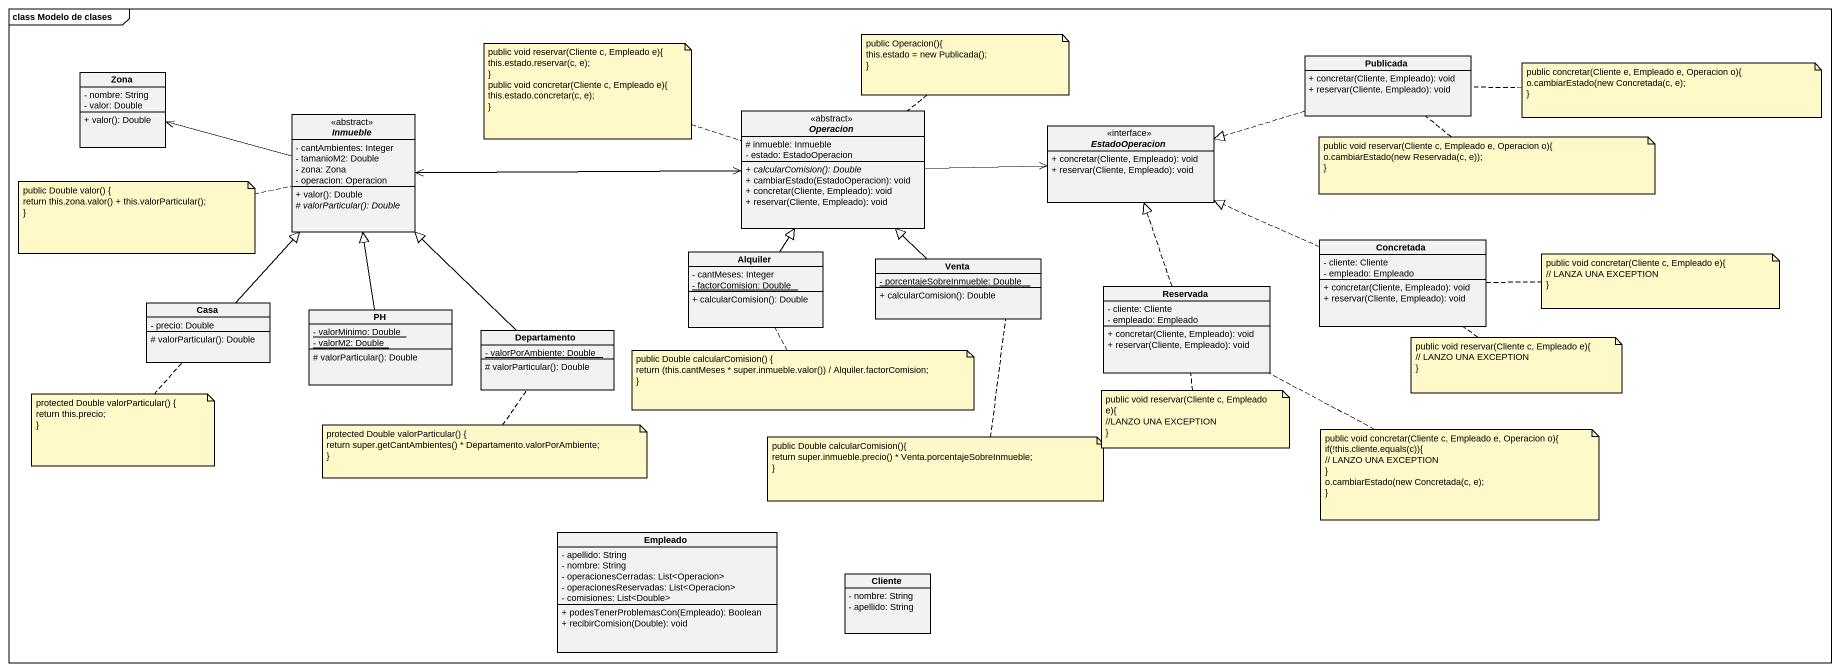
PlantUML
@startuml
mainframe class Modelo de clases
hide circle
hide empty members
skinparam classAttributeIconSize 0
class Publicada {
  + concretar(Cliente, Empleado): void
  + reservar(Cliente, Empleado): void
}
class Zona {
  - nombre: String
  - valor: Double
  + valor(): Double
}
abstract class Inmueble <<abstract>> {
  - cantAmbientes: Integer
  - tamanioM2: Double
  - zona: Zona
  - operacion: Operacion
  + valor(): Double
  {abstract} # valorParticular(): Double
}
abstract class Operacion <<abstract>> {
  # inmueble: Inmueble
  - estado: EstadoOperacion
  {abstract} + calcularComision(): Double
  + cambiarEstado(EstadoOperacion): void
  + concretar(Cliente, Empleado): void
  + reservar(Cliente, Empleado): void
}
interface EstadoOperacion <<interface>> {
  + concretar(Cliente, Empleado): void
  + reservar(Cliente, Empleado): void
}
class Alquiler {
  - cantMeses: Integer
  {static} - factorComision: Double
  + calcularComision(): Double
}
class Venta {
  {static} - porcentajeSobreInmueble: Double
  + calcularComision(): Double
}
class Concretada {
  - cliente: Cliente
  - empleado: Empleado
  + concretar(Cliente, Empleado): void
  + reservar(Cliente, Empleado): void
}
class Reservada {
  - cliente: Cliente
  - empleado: Empleado
  + concretar(Cliente, Empleado): void
  + reservar(Cliente, Empleado): void
}
class Casa {
  - precio: Double
  # valorParticular(): Double
}
class PH {
  {static} - valorMinimo: Double
  {static} - valorM2: Double
  # valorParticular(): Double
}
class Departamento {
  {static} - valorPorAmbiente: Double
  # valorParticular(): Double
}
class Empleado {
  - apellido: String
  - nombre: String
  - operacionesCerradas: List<Operacion>
  - operacionesReservadas: List<Operacion>
  - comisiones: List<Double>
  + podesTenerProblemasCon(Empleado): Boolean
  + recibirComision(Double): void
}
class Cliente {
  - nombre: String
  - apellido: String
}
Publicada .left.|> EstadoOperacion
Inmueble -left-> Zona
Inmueble -right-> Operacion
Operacion -left-> Inmueble
Operacion -right-> EstadoOperacion
Alquiler -up-|> Operacion
Venta -up-|> Operacion
Concretada .left.|> EstadoOperacion
Reservada .up.|> EstadoOperacion
Casa -up-|> Inmueble
PH -up-|> Inmueble
Departamento -up-|> Inmueble
note left of Operacion
  public void reservar(Cliente c, Empleado e){
  this.estado.reservar(c, e);
  ~}
  public void concretar(Cliente c, Empleado e){
  this.estado.concretar(c, e);
  ~}
end note
note top of Operacion
  public Operacion(){
  this.estado = new Publicada();
  ~}
end note
note right of Publicada
  public concretar(Cliente e, Empleado e, Operacion o){
  o.cambiarEstado(new Concretada(c, e);
  ~}
end note
note bottom of Publicada
  public void reservar(Cliente c, Empleado e, Operacion o){
  o.cambiarEstado(new Reservada(c, e));
  ~}
end note
note left of Inmueble
  public Double valor() {
  return this.zona.valor() + this.valorParticular();
  ~}
end note
note right of Concretada
  public void concretar(Cliente c, Empleado e){
  // LANZA UNA EXCEPTION
  ~}
end note
note bottom of Concretada
  public void reservar(Cliente c, Empleado e){
  // LANZO UNA EXCEPTION
  ~}
end note
note bottom of Alquiler
  public Double calcularComision() {
  return (this.cantMeses * super.inmueble.valor()) / Alquiler.factorComision;
  ~}
end note
note bottom of Casa
  protected Double valorParticular() {
  return this.precio;
  ~}
end note
note bottom of Reservada
  public void reservar(Cliente c, Empleado e){
  //LANZO UNA EXCEPTION
  ~}
end note
note bottom of Departamento
  protected Double valorParticular() {
  return super.getCantAmbientes() * Departamento.valorPorAmbiente;
  ~}
end note
note bottom of Venta
  public Double calcularComision(){
  return super.inmueble.precio() * Venta.porcentajeSobreInmueble;
  ~}
end note
note right of Reservada
  public void concretar(Cliente c, Empleado e, Operacion o){
  if(!this.cliente.equals(c)){
  // LANZO UNA EXCEPTION
  ~}
  o.cambiarEstado(new Concretada(c, e);
  ~}
end note
@enduml
